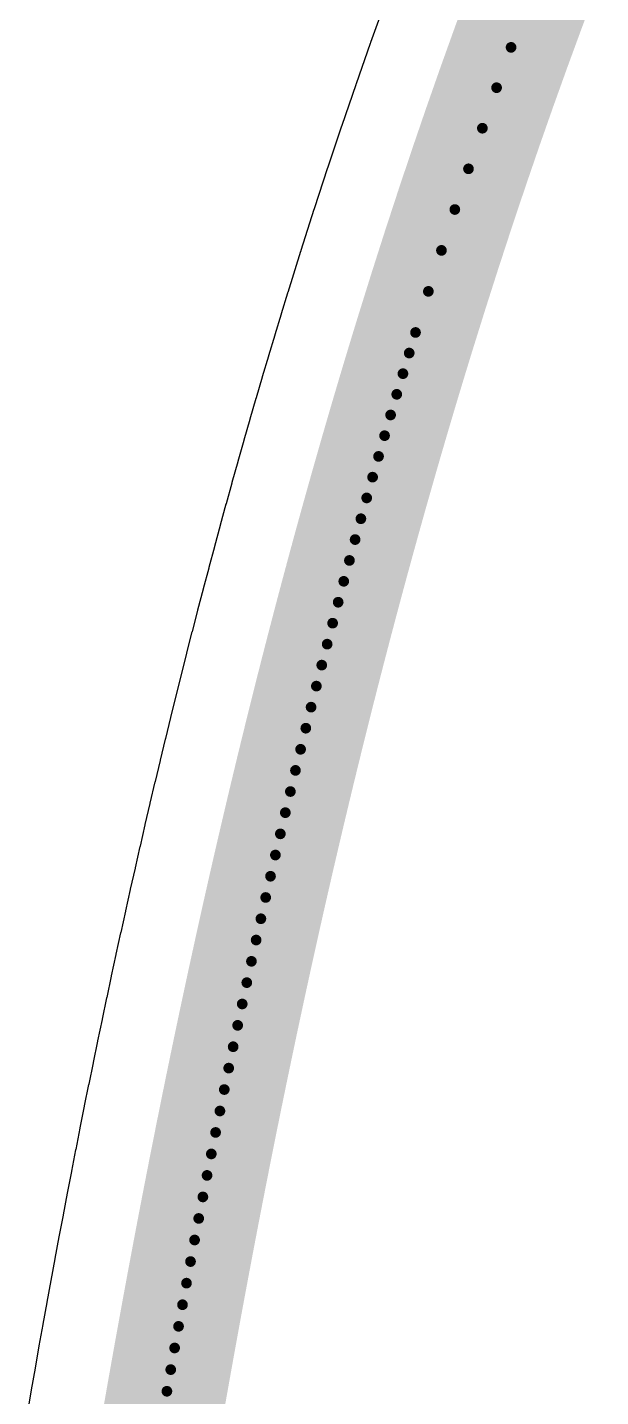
# Model space of a CAD drawing. Header units: millimetres. Extents: x -14 to 86, y -29 to 39.
# Drawn here: x 9.11 to 10.329, y -13.563 to -10.65 of the extents above; entities that cross this region are included whole.
import ezdxf

# ---------------------------------------------------------------- set-up
doc = ezdxf.new("R2010")
doc.units = ezdxf.units.MM
for name, color, linetype in [('BottomLayer', 5, 'Continuous'), ('KeepOutLayer', 6, 'Continuous'), ('Mechanical1', 6, 'Continuous'), ('TopLayer', 1, 'Continuous')]:
    doc.layers.add(name, color=color, linetype=linetype)

msp = doc.modelspace()

# ---------------------------------------------------------------- linework, layer by layer
at = {"layer": 'BottomLayer'}
for p, q in [((9.87070416, -10.59652948), (9.8398965, -10.6823764)), ((9.839203079999999, -10.68433474), (9.809005019999999, -10.7704509)), ((9.83973902, -10.68342542), (9.839203079999999, -10.68433474)), ((9.8398965, -10.6823764), (9.83973902, -10.68342542)), ((9.808337, -10.77237114), (9.77873584, -10.858754)), ((9.80886024, -10.77147198), (9.808337, -10.77237114)), ((9.809005019999999, -10.7704509), (9.80886024, -10.77147198)), ((9.7780983, -10.86064122), (9.74908134, -10.94728824)), ((9.77859868, -10.85976492), (9.7780983, -10.86064122)), ((9.77873584, -10.858754), (9.77859868, -10.85976492)), ((9.74846412, -10.94915768), (9.72002882, -11.03606378)), ((9.74895434, -10.94828646), (9.74846412, -10.94915768)), ((9.74908134, -10.94728824), (9.74895434, -10.94828646)), ((9.71943446, -11.03789766), (9.69156812, -11.12505522)), ((9.71991198, -11.0370366), (9.71943446, -11.03789766)), ((9.72002882, -11.03606378), (9.71991198, -11.0370366)), ((9.691458899999999, -11.12601026), (9.6910017, -11.126851)), ((9.69156812, -11.12505522), (9.691458899999999, -11.12601026)), ((9.6910017, -11.126851), (9.663691619999998, -11.21425748)), ((9.66327506, -11.21560114), (9.6498283, -11.25939582)), ((9.66361542, -11.21496868), (9.66327506, -11.21560114)), ((9.663691619999998, -11.21425748), (9.66361542, -11.21496868)), ((9.64955906, -11.26027974), (9.636249459999998, -11.30413538)), ((9.64978004, -11.25986572), (9.64955906, -11.26027974)), ((9.6498283, -11.25939582), (9.64978004, -11.25986572)), ((9.635990379999999, -11.30498882), (9.62281286, -11.34890288)), ((9.63620628, -11.30458496), (9.635990379999999, -11.30498882)), ((9.636249459999998, -11.30413538), (9.63620628, -11.30458496)), ((9.6225487, -11.34978934), (9.60950834, -11.39376436)), ((9.622767139999999, -11.34937278), (9.6225487, -11.34978934)), ((9.62281286, -11.34890288), (9.622767139999999, -11.34937278)), ((9.60926196, -11.39460256), (9.59635114, -11.438636)), ((9.6094677, -11.39420886), (9.60926196, -11.39460256)), ((9.60950834, -11.39376436), (9.6094677, -11.39420886)), ((9.596102219999999, -11.4394869), (9.58332348, -11.48357368)), ((9.5963105, -11.43908304), (9.596102219999999, -11.4394869)), ((9.59635114, -11.438636), (9.5963105, -11.43908304)), ((9.5830771, -11.4844322), (9.570430439999999, -11.52858248)), ((9.58328538, -11.48403088), (9.5830771, -11.4844322)), ((9.58332348, -11.48357368), (9.58328538, -11.48403088)), ((9.57019676, -11.52940036), (9.5576771, -11.57360906)), ((9.570394879999998, -11.52901174), (9.57019676, -11.52940036)), ((9.570430439999999, -11.52858248), (9.570394879999998, -11.52901174)), ((9.557443419999998, -11.57444218), (9.5450533, -11.61870422)), ((9.557641539999999, -11.57405102), (9.557443419999998, -11.57444218)), ((9.5576771, -11.57360906), (9.557641539999999, -11.57405102)), ((9.54482724, -11.6195094), (9.53256158, -11.66382732)), ((9.54502028, -11.61912332), (9.54482724, -11.6195094)), ((9.5450533, -11.61870422), (9.54502028, -11.61912332)), ((9.532338059999999, -11.66464266), (9.5201994, -11.70901392)), ((9.53252856, -11.66425912), (9.532338059999999, -11.66464266)), ((9.53256158, -11.66382732), (9.53252856, -11.66425912)), ((9.5201994, -11.70901392), (9.52016892, -11.70944064)), ((9.51997842, -11.70982418), (9.507964219999998, -11.75425386)), ((9.52016892, -11.70944064), (9.51997842, -11.70982418)), ((9.50775594, -11.75503618), (9.49586366, -11.79951666)), ((9.50793628, -11.75467042), (9.50775594, -11.75503618)), ((9.507964219999998, -11.75425386), (9.50793628, -11.75467042)), ((9.49564776, -11.8003193), (9.48387994, -11.8448582)), ((9.49583572, -11.79993322), (9.49564776, -11.8003193)), ((9.49586366, -11.79951666), (9.49583572, -11.79993322)), ((9.48367928, -11.84562528), (9.472030839999999, -11.89021244)), ((9.48385454, -11.8452646), (9.48367928, -11.84562528)), ((9.48387994, -11.8448582), (9.48385454, -11.8452646)), ((9.47183018, -11.89098206), (9.460301119999999, -11.9356251)), ((9.472007979999999, -11.8906163), (9.47183018, -11.89098206)), ((9.472030839999999, -11.89021244), (9.472007979999999, -11.8906163)), ((9.46010808, -11.93637694), (9.448695859999999, -11.98106824)), ((9.460278259999999, -11.93602134), (9.46010808, -11.93637694)), ((9.460301119999999, -11.9356251), (9.460278259999999, -11.93602134)), ((9.44850028, -11.98183532), (9.437207439999998, -12.02657742)), ((9.44867554, -11.98146956), (9.44850028, -11.98183532)), ((9.448695859999999, -11.98106824), (9.44867554, -11.98146956)), ((9.437022019999999, -12.0273191), (9.42584348, -12.07211454)), ((9.437187119999999, -12.02696858), (9.437022019999999, -12.0273191)), ((9.437207439999998, -12.02657742), (9.437187119999999, -12.02696858)), ((9.42565806, -12.07286384), (9.41459636, -12.11770754)), ((9.4258257, -12.07250824), (9.42565806, -12.07286384)), ((9.42584348, -12.07211454), (9.4258257, -12.07250824)), ((9.41441856, -12.11842636), (9.403471159999999, -12.16331832)), ((9.414578579999999, -12.11808092), (9.41441856, -12.11842636)), ((9.41459636, -12.11770754), (9.414578579999999, -12.11808092)), ((9.40329336, -12.16403968), (9.39245772, -12.20898244)), ((9.403455919999999, -12.16368916), (9.40329336, -12.16403968)), ((9.403471159999999, -12.16331832), (9.403455919999999, -12.16368916)), ((9.39228246, -12.20971396), (9.381558579999998, -12.2546999)), ((9.39244248, -12.20936598), (9.39228246, -12.20971396)), ((9.39245772, -12.20898244), (9.39244248, -12.20936598)), ((9.38139348, -12.25539332), (9.37077628, -12.3004326)), ((9.38154588, -12.25506058), (9.38139348, -12.25539332)), ((9.381558579999998, -12.2546999), (9.38154588, -12.25506058)), ((9.37061118, -12.30114126), (9.3601032, -12.34622626)), ((9.37076358, -12.30080598), (9.37061118, -12.30114126)), ((9.37077628, -12.3004326), (9.37076358, -12.30080598)), ((9.35994826, -12.34689936), (9.34954696, -12.39203008)), ((9.360090499999998, -12.34658186), (9.35994826, -12.34689936)), ((9.3601032, -12.34622626), (9.360090499999998, -12.34658186)), ((9.34938694, -12.39273112), (9.33909486, -12.43791264)), ((9.3495368, -12.39239838), (9.34938694, -12.39273112)), ((9.34954696, -12.39203008), (9.3495368, -12.39239838)), ((9.33894246, -12.43857812), (9.328754519999999, -12.48380028)), ((9.3390847, -12.43825554), (9.33894246, -12.43857812)), ((9.33909486, -12.43791264), (9.3390847, -12.43825554)), ((9.328607199999999, -12.48446576), (9.31852086, -12.5297311)), ((9.328746899999999, -12.4841508), (9.328607199999999, -12.48446576)), ((9.328754519999999, -12.48380028), (9.328746899999999, -12.4841508)), ((9.31837354, -12.53039912), (9.30839388, -12.57571018)), ((9.31851324, -12.53008162), (9.31837354, -12.53039912)), ((9.31852086, -12.5297311), (9.31851324, -12.53008162)), ((9.308254179999999, -12.57634518), (9.29837358, -12.62170196)), ((9.30838626, -12.57604038), (9.308254179999999, -12.57634518)), ((9.30839388, -12.57571018), (9.30838626, -12.57604038)), ((9.29823134, -12.6223649), (9.28845488, -12.66776232)), ((9.298368499999999, -12.62204994), (9.29823134, -12.6223649)), ((9.29837358, -12.62170196), (9.298368499999999, -12.62204994)), ((9.288320259999999, -12.66838462), (9.27864032, -12.71382522)), ((9.288449799999999, -12.66808236), (9.288320259999999, -12.66838462)), ((9.28845488, -12.66776232), (9.288449799999999, -12.66808236)), ((9.278508239999999, -12.71445514), (9.26892736, -12.75993638)), ((9.278635239999998, -12.71415542), (9.278508239999999, -12.71445514)), ((9.27864032, -12.71382522), (9.278635239999998, -12.71415542)), ((9.26879782, -12.76055614), (9.25931346, -12.80608056)), ((9.268924819999999, -12.76025896), (9.26879782, -12.76055614)), ((9.26892736, -12.75993638), (9.268924819999999, -12.76025896)), ((9.259189, -12.80668), (9.24979862, -12.85224252)), ((9.25931092, -12.80639298), (9.259189, -12.80668)), ((9.25931346, -12.80608056), (9.25931092, -12.80639298)), ((9.249671619999999, -12.8528572), (9.24037776, -12.89846036)), ((9.24979608, -12.85256002), (9.249671619999999, -12.8528572)), ((9.24979862, -12.85224252), (9.24979608, -12.85256002)), ((9.24025584, -12.89906234), (9.231055959999999, -12.94470614)), ((9.24037522, -12.89877278), (9.24025584, -12.89906234)), ((9.24037776, -12.89846036), (9.24037522, -12.89877278)), ((9.230939119999999, -12.9452878), (9.22183068, -12.9909697)), ((9.231055959999999, -12.9450084), (9.230939119999999, -12.9452878)), ((9.231055959999999, -12.94470614), (9.231055959999999, -12.9450084)), ((9.221716379999998, -12.99155136), (9.21269938, -13.0372739)), ((9.22183068, -12.9912745), (9.221716379999998, -12.99155136)), ((9.22183068, -12.9909697), (9.22183068, -12.9912745)), ((9.212587619999999, -13.03784032), (9.20365952, -13.08359842)), ((9.21269938, -13.037566), (9.212587619999999, -13.03784032)), ((9.21269938, -13.0372739), (9.21269938, -13.037566)), ((9.2035503, -13.0841623), (9.1947111, -13.12995596)), ((9.20365952, -13.08389052), (9.2035503, -13.0841623)), ((9.20365952, -13.08359842), (9.20365952, -13.08389052)), ((9.19460442, -13.13050714), (9.18585158, -13.1763389)), ((9.19471364, -13.13024044), (9.19460442, -13.13050714)), ((9.1947111, -13.12995596), (9.19471364, -13.13024044)), ((9.1857449, -13.17690278), (9.17708096, -13.2227701)), ((9.18585412, -13.17663354), (9.1857449, -13.17690278)), ((9.18585158, -13.1763389), (9.18585412, -13.17663354)), ((9.1769819, -13.22328826), (9.16839924, -13.26919114)), ((9.1770835, -13.22303426), (9.1769819, -13.22328826)), ((9.17708096, -13.2227701), (9.1770835, -13.22303426)), ((9.16829764, -13.26973978), (9.15980134, -13.31567822)), ((9.16840178, -13.26947562), (9.16829764, -13.26973978)), ((9.16839924, -13.26919114), (9.16840178, -13.26947562)), ((9.159707359999999, -13.3161913), (9.15129234, -13.3621653)), ((9.15980388, -13.31594492), (9.159707359999999, -13.3161913)), ((9.15980134, -13.31567822), (9.15980388, -13.31594492)), ((9.151195819999998, -13.36269362), (9.14286462, -13.4086981)), ((9.151297419999999, -13.36243708), (9.151195819999998, -13.36269362)), ((9.15129234, -13.3621653), (9.151297419999999, -13.36243708)), ((9.142773179999999, -13.40920102), (9.13452072, -13.45524106)), ((9.142869699999999, -13.40895718), (9.142773179999999, -13.40920102)), ((9.14286462, -13.4086981), (9.142869699999999, -13.40895718)), ((9.13443182, -13.4557389), (9.12626064, -13.50180942)), ((9.134525799999999, -13.4554976), (9.13443182, -13.4557389)), ((9.13452072, -13.45524106), (9.134525799999999, -13.4554976)), ((9.12617174, -13.50230726), (9.11807676, -13.5484108)), ((9.12626572, -13.50206342), (9.12617174, -13.50230726)), ((9.12626064, -13.50180942), (9.12626572, -13.50206342)), ((9.11799294, -13.5488934), (9.109974159999998, -13.59502742)), ((9.11808184, -13.54866226), (9.11799294, -13.5488934)), ((9.11807676, -13.5484108), (9.11808184, -13.54866226))]:
    msp.add_line(p, q, dxfattribs=at)
at = {"layer": 'KeepOutLayer', "const_width": 0.254}
for points in [[(10.17025398, -10.60718986), (10.2023037, -10.52190428)], [(10.13883418, -10.69275738), (10.17025398, -10.60718986)], [(10.10802652, -10.77860176), (10.13883418, -10.69275738)], [(10.07782846, -10.86471792), (10.10802652, -10.77860176)], [(10.0482273, -10.95110078), (10.07782846, -10.86471792)], [(10.01921288, -11.03774526), (10.0482273, -10.95110078)], [(9.99077758, -11.12465136), (10.01921288, -11.03774526)], [(9.962911239999999, -11.21180892), (9.99077758, -11.12465136)], [(9.93560116, -11.2992154), (9.962911239999999, -11.21180892)], [(9.922154399999998, -11.34301008), (9.93560116, -11.2992154)], [(9.9088448, -11.38686572), (9.922154399999998, -11.34301008)], [(9.89566728, -11.43077978), (9.9088448, -11.38686572)], [(9.882626919999998, -11.4747548), (9.89566728, -11.43077978)], [(9.8697161, -11.51878824), (9.882626919999998, -11.4747548)], [(9.856937359999998, -11.56287756), (9.8697161, -11.51878824)], [(9.844290699999998, -11.60702784), (9.856937359999998, -11.56287756)], [(9.83177104, -11.651234), (9.844290699999998, -11.60702784)], [(9.819380919999999, -11.69549604), (9.83177104, -11.651234)], [(9.807115259999998, -11.73981396), (9.819380919999999, -11.69549604)], [(9.7949766, -11.78418522), (9.807115259999998, -11.73981396)], [(9.782962399999999, -11.8286149), (9.7949766, -11.78418522)], [(9.77107012, -11.87309538), (9.782962399999999, -11.8286149)], [(9.7593023, -11.91763174), (9.77107012, -11.87309538)], [(9.74765386, -11.9622189), (9.7593023, -11.91763174)], [(9.736124799999999, -12.0068594), (9.74765386, -11.9622189)], [(9.72471258, -12.0515507), (9.736124799999999, -12.0068594)], [(9.713419739999999, -12.0962928), (9.72471258, -12.0515507)], [(9.7022412, -12.14108824), (9.713419739999999, -12.0962928)], [(9.6911795, -12.18593194), (9.7022412, -12.14108824)], [(9.680229559999999, -12.2308239), (9.6911795, -12.18593194)], [(9.669391379999999, -12.27576666), (9.680229559999999, -12.2308239)], [(9.6586675, -12.32075514), (9.669391379999999, -12.27576666)], [(9.6480503, -12.36579442), (9.6586675, -12.32075514)], [(9.63754486, -12.41087688), (9.6480503, -12.36579442)], [(9.62714356, -12.4560076), (9.63754486, -12.41087688)], [(9.61685148, -12.50118658), (9.62714356, -12.4560076)], [(9.60666354, -12.54640874), (9.61685148, -12.50118658)], [(9.59657974, -12.59167408), (9.60666354, -12.54640874)], [(9.58660008, -12.63698514), (9.59657974, -12.59167408)], [(9.57671948, -12.68233938), (9.58660008, -12.63698514)], [(9.56694302, -12.7277368), (9.57671948, -12.68233938)], [(9.55726308, -12.7731774), (9.56694302, -12.7277368)], [(9.547682199999999, -12.81865864), (9.55726308, -12.7731774)], [(9.53819784, -12.86418306), (9.547682199999999, -12.81865864)], [(9.52880746, -12.90974558), (9.53819784, -12.86418306)], [(9.5195136, -12.95534874), (9.52880746, -12.90974558)], [(9.510313720000001, -13.00099254), (9.5195136, -12.95534874)], [(9.501205279999999, -13.04667444), (9.510313720000001, -13.00099254)], [(9.492188279999999, -13.09239444), (9.501205279999999, -13.04667444)], [(9.483260179999998, -13.13815254), (9.492188279999999, -13.09239444)], [(9.47442098, -13.1839462), (9.483260179999998, -13.13815254)], [(9.46566814, -13.22977796), (9.47442098, -13.1839462)], [(9.4570042, -13.27564528), (9.46566814, -13.22977796)], [(9.44842154, -13.32154816), (9.4570042, -13.27564528)], [(9.439925239999999, -13.3674866), (9.44842154, -13.32154816)], [(9.43151022, -13.41345806), (9.439925239999999, -13.3674866)], [(9.423179020000001, -13.45946254), (9.43151022, -13.41345806)], [(9.41492656, -13.50550258), (9.423179020000001, -13.45946254)], [(9.40675284, -13.5515731), (9.41492656, -13.50550258)], [(9.39865786, -13.59767664), (9.40675284, -13.5515731)], [(9.39063908, -13.64381066), (9.39865786, -13.59767664)], [(9.38269396, -13.68997516), (9.39063908, -13.64381066)]]:
    msp.add_lwpolyline(points, dxfattribs=at)
at = {"layer": 'KeepOutLayer', "const_width": 0.127}
for points in [[(10.10675398, -10.60718986, 1), (10.23375398, -10.60718986, 1)], [(10.10675398, -10.60718986, 1), (10.23375398, -10.60718986, 1)], [(10.07533418, -10.69275738, 1), (10.20233418, -10.69275738, 1)], [(10.07533418, -10.69275738, 1), (10.20233418, -10.69275738, 1)], [(10.04452652, -10.77860176, 1), (10.17152652, -10.77860176, 1)], [(10.04452652, -10.77860176, 1), (10.17152652, -10.77860176, 1)], [(10.01432846, -10.86471792, 1), (10.14132846, -10.86471792, 1)], [(10.01432846, -10.86471792, 1), (10.14132846, -10.86471792, 1)], [(9.9847273, -10.95110078, 1), (10.1117273, -10.95110078, 1)], [(9.9847273, -10.95110078, 1), (10.1117273, -10.95110078, 1)], [(9.95571288, -11.03774526, 1), (10.08271288, -11.03774526, 1)], [(9.95571288, -11.03774526, 1), (10.08271288, -11.03774526, 1)], [(9.92727758, -11.12465136, 1), (10.05427758, -11.12465136, 1)], [(9.92727758, -11.12465136, 1), (10.05427758, -11.12465136, 1)], [(9.89941124, -11.21180892, 1), (10.02641124, -11.21180892, 1)], [(9.89941124, -11.21180892, 1), (10.02641124, -11.21180892, 1)], [(9.87210116, -11.2992154, 1), (9.999101159999999, -11.2992154, 1)], [(9.87210116, -11.2992154, 1), (9.999101159999999, -11.2992154, 1)], [(9.858654399999999, -11.34301008, 1), (9.9856544, -11.34301008, 1)], [(9.858654399999999, -11.34301008, 1), (9.9856544, -11.34301008, 1)], [(9.8453448, -11.38686572, 1), (9.9723448, -11.38686572, 1)], [(9.8453448, -11.38686572, 1), (9.9723448, -11.38686572, 1)], [(9.83216728, -11.43077978, 1), (9.959167279999999, -11.43077978, 1)], [(9.83216728, -11.43077978, 1), (9.959167279999999, -11.43077978, 1)], [(9.819126919999999, -11.4747548, 1), (9.94612692, -11.4747548, 1)], [(9.819126919999999, -11.4747548, 1), (9.94612692, -11.4747548, 1)], [(9.8062161, -11.51878824, 1), (9.9332161, -11.51878824, 1)], [(9.8062161, -11.51878824, 1), (9.9332161, -11.51878824, 1)], [(9.793437359999999, -11.56287756, 1), (9.92043736, -11.56287756, 1)], [(9.793437359999999, -11.56287756, 1), (9.92043736, -11.56287756, 1)], [(9.780790699999999, -11.60702784, 1), (9.9077907, -11.60702784, 1)], [(9.780790699999999, -11.60702784, 1), (9.9077907, -11.60702784, 1)], [(9.76827104, -11.651234, 1), (9.89527104, -11.651234, 1)], [(9.76827104, -11.651234, 1), (9.89527104, -11.651234, 1)], [(9.75588092, -11.69549604, 1), (9.88288092, -11.69549604, 1)], [(9.75588092, -11.69549604, 1), (9.88288092, -11.69549604, 1)], [(9.743615259999999, -11.73981396, 1), (9.87061526, -11.73981396, 1)], [(9.743615259999999, -11.73981396, 1), (9.87061526, -11.73981396, 1)], [(9.731476599999999, -11.78418522, 1), (9.8584766, -11.78418522, 1)], [(9.731476599999999, -11.78418522, 1), (9.8584766, -11.78418522, 1)], [(9.7194624, -11.8286149, 1), (9.8464624, -11.8286149, 1)], [(9.7194624, -11.8286149, 1), (9.8464624, -11.8286149, 1)], [(9.70757012, -11.87309538, 1), (9.83457012, -11.87309538, 1)], [(9.70757012, -11.87309538, 1), (9.83457012, -11.87309538, 1)], [(9.6958023, -11.91763174, 1), (9.8228023, -11.91763174, 1)], [(9.6958023, -11.91763174, 1), (9.8228023, -11.91763174, 1)], [(9.684153859999999, -11.9622189, 1), (9.81115386, -11.9622189, 1)], [(9.684153859999999, -11.9622189, 1), (9.81115386, -11.9622189, 1)], [(9.6726248, -12.0068594, 1), (9.799624799999998, -12.0068594, 1)], [(9.6726248, -12.0068594, 1), (9.799624799999998, -12.0068594, 1)], [(9.661212579999999, -12.0515507, 1), (9.78821258, -12.0515507, 1)], [(9.661212579999999, -12.0515507, 1), (9.78821258, -12.0515507, 1)], [(9.64991974, -12.0962928, 1), (9.776919739999999, -12.0962928, 1)], [(9.64991974, -12.0962928, 1), (9.776919739999999, -12.0962928, 1)], [(9.638741199999998, -12.14108824, 1), (9.765741199999999, -12.14108824, 1)], [(9.638741199999998, -12.14108824, 1), (9.765741199999999, -12.14108824, 1)], [(9.6276795, -12.18593194, 1), (9.7546795, -12.18593194, 1)], [(9.6276795, -12.18593194, 1), (9.7546795, -12.18593194, 1)], [(9.61672956, -12.2308239, 1), (9.743729559999998, -12.2308239, 1)], [(9.61672956, -12.2308239, 1), (9.743729559999998, -12.2308239, 1)], [(9.60589138, -12.27576666, 1), (9.73289138, -12.27576666, 1)], [(9.60589138, -12.27576666, 1), (9.73289138, -12.27576666, 1)], [(9.595167499999999, -12.32075514, 1), (9.7221675, -12.32075514, 1)], [(9.595167499999999, -12.32075514, 1), (9.7221675, -12.32075514, 1)], [(9.5845503, -12.36579442, 1), (9.711550299999999, -12.36579442, 1)], [(9.5845503, -12.36579442, 1), (9.711550299999999, -12.36579442, 1)], [(9.574044859999999, -12.41087688, 1), (9.70104486, -12.41087688, 1)], [(9.574044859999999, -12.41087688, 1), (9.70104486, -12.41087688, 1)], [(9.56364356, -12.4560076, 1), (9.69064356, -12.4560076, 1)], [(9.56364356, -12.4560076, 1), (9.69064356, -12.4560076, 1)], [(9.55335148, -12.50118658, 1), (9.68035148, -12.50118658, 1)], [(9.55335148, -12.50118658, 1), (9.68035148, -12.50118658, 1)], [(9.54316354, -12.54640874, 1), (9.670163539999999, -12.54640874, 1)], [(9.54316354, -12.54640874, 1), (9.670163539999999, -12.54640874, 1)], [(9.53307974, -12.59167408, 1), (9.660079739999999, -12.59167408, 1)], [(9.53307974, -12.59167408, 1), (9.660079739999999, -12.59167408, 1)], [(9.523100079999999, -12.63698514, 1), (9.65010008, -12.63698514, 1)], [(9.523100079999999, -12.63698514, 1), (9.65010008, -12.63698514, 1)], [(9.513219479999998, -12.68233938, 1), (9.640219479999999, -12.68233938, 1)], [(9.513219479999998, -12.68233938, 1), (9.640219479999999, -12.68233938, 1)], [(9.50344302, -12.7277368, 1), (9.63044302, -12.7277368, 1)], [(9.50344302, -12.7277368, 1), (9.63044302, -12.7277368, 1)], [(9.493763079999999, -12.7731774, 1), (9.62076308, -12.7731774, 1)], [(9.493763079999999, -12.7731774, 1), (9.62076308, -12.7731774, 1)], [(9.4841822, -12.81865864, 1), (9.611182199999998, -12.81865864, 1)], [(9.4841822, -12.81865864, 1), (9.611182199999998, -12.81865864, 1)], [(9.47469784, -12.86418306, 1), (9.60169784, -12.86418306, 1)], [(9.47469784, -12.86418306, 1), (9.60169784, -12.86418306, 1)], [(9.465307459999998, -12.90974558, 1), (9.592307459999999, -12.90974558, 1)], [(9.465307459999998, -12.90974558, 1), (9.592307459999999, -12.90974558, 1)], [(9.4560136, -12.95534874, 1), (9.5830136, -12.95534874, 1)], [(9.4560136, -12.95534874, 1), (9.5830136, -12.95534874, 1)], [(9.44681372, -13.00099254, 1), (9.573813719999999, -13.00099254, 1)], [(9.44681372, -13.00099254, 1), (9.573813719999999, -13.00099254, 1)], [(9.43770528, -13.04667444, 1), (9.564705279999998, -13.04667444, 1)], [(9.43770528, -13.04667444, 1), (9.564705279999998, -13.04667444, 1)], [(9.42868828, -13.09239444, 1), (9.55568828, -13.09239444, 1)], [(9.42868828, -13.09239444, 1), (9.55568828, -13.09239444, 1)], [(9.419760179999999, -13.13815254, 1), (9.54676018, -13.13815254, 1)], [(9.419760179999999, -13.13815254, 1), (9.54676018, -13.13815254, 1)], [(9.41092098, -13.1839462, 1), (9.537920979999999, -13.1839462, 1)], [(9.41092098, -13.1839462, 1), (9.537920979999999, -13.1839462, 1)], [(9.402168139999999, -13.22977796, 1), (9.52916814, -13.22977796, 1)], [(9.402168139999999, -13.22977796, 1), (9.52916814, -13.22977796, 1)], [(9.3935042, -13.27564528, 1), (9.5205042, -13.27564528, 1)], [(9.3935042, -13.27564528, 1), (9.5205042, -13.27564528, 1)], [(9.38492154, -13.32154816, 1), (9.51192154, -13.32154816, 1)], [(9.38492154, -13.32154816, 1), (9.51192154, -13.32154816, 1)], [(9.37642524, -13.3674866, 1), (9.50342524, -13.3674866, 1)], [(9.37642524, -13.3674866, 1), (9.50342524, -13.3674866, 1)], [(9.36801022, -13.41345806, 1), (9.49501022, -13.41345806, 1)], [(9.36801022, -13.41345806, 1), (9.49501022, -13.41345806, 1)], [(9.35967902, -13.45946254, 1), (9.48667902, -13.45946254, 1)], [(9.35967902, -13.45946254, 1), (9.48667902, -13.45946254, 1)], [(9.35142656, -13.50550258, 1), (9.478426559999999, -13.50550258, 1)], [(9.35142656, -13.50550258, 1), (9.478426559999999, -13.50550258, 1)], [(9.34325284, -13.5515731, 1), (9.47025284, -13.5515731, 1)], [(9.34325284, -13.5515731, 1), (9.47025284, -13.5515731, 1)], [(9.33515786, -13.59767664, 1), (9.46215786, -13.59767664, 1)], [(9.33515786, -13.59767664, 1), (9.46215786, -13.59767664, 1)], [(9.327139079999998, -13.64381066, 1), (9.45413908, -13.64381066, 1)], [(9.327139079999998, -13.64381066, 1), (9.45413908, -13.64381066, 1)]]:
    msp.add_lwpolyline(points, format="xyb", close=True, dxfattribs=at)
at = {"layer": 'Mechanical1', "const_width": 0.02269998}
for points in [[(10.13883418, -10.69275738), (10.17025398, -10.60718986)], [(10.10802652, -10.77860176), (10.13883418, -10.69275738)], [(10.07782846, -10.86471792), (10.10802652, -10.77860176)], [(10.0482273, -10.95110078), (10.07782846, -10.86471792)], [(10.01921288, -11.03774526), (10.0482273, -10.95110078)], [(9.99077758, -11.12465136), (10.01921288, -11.03774526)], [(9.962911239999999, -11.21180892), (9.99077758, -11.12465136)], [(9.93560116, -11.2992154), (9.962911239999999, -11.21180892)], [(9.922154399999998, -11.34301008), (9.93560116, -11.2992154)], [(9.9088448, -11.38686572), (9.922154399999998, -11.34301008)], [(9.89566728, -11.43077978), (9.9088448, -11.38686572)], [(9.882626919999998, -11.4747548), (9.89566728, -11.43077978)], [(9.8697161, -11.51878824), (9.882626919999998, -11.4747548)], [(9.856937359999998, -11.56287756), (9.8697161, -11.51878824)], [(9.844290699999998, -11.60702784), (9.856937359999998, -11.56287756)], [(9.83177104, -11.651234), (9.844290699999998, -11.60702784)], [(9.819380919999999, -11.69549604), (9.83177104, -11.651234)], [(9.807115259999998, -11.73981396), (9.819380919999999, -11.69549604)], [(9.7949766, -11.78418522), (9.807115259999998, -11.73981396)], [(9.782962399999999, -11.8286149), (9.7949766, -11.78418522)], [(9.77107012, -11.87309538), (9.782962399999999, -11.8286149)], [(9.7593023, -11.91763174), (9.77107012, -11.87309538)], [(9.74765386, -11.9622189), (9.7593023, -11.91763174)], [(9.736124799999999, -12.0068594), (9.74765386, -11.9622189)], [(9.72471258, -12.0515507), (9.736124799999999, -12.0068594)], [(9.713419739999999, -12.0962928), (9.72471258, -12.0515507)], [(9.7022412, -12.14108824), (9.713419739999999, -12.0962928)], [(9.6911795, -12.18593194), (9.7022412, -12.14108824)], [(9.680229559999999, -12.2308239), (9.6911795, -12.18593194)], [(9.669391379999999, -12.27576666), (9.680229559999999, -12.2308239)], [(9.6586675, -12.32075514), (9.669391379999999, -12.27576666)], [(9.6480503, -12.36579442), (9.6586675, -12.32075514)], [(9.63754486, -12.41087688), (9.6480503, -12.36579442)], [(9.62714356, -12.4560076), (9.63754486, -12.41087688)], [(9.61685148, -12.50118658), (9.62714356, -12.4560076)], [(9.60666354, -12.54640874), (9.61685148, -12.50118658)], [(9.59657974, -12.59167408), (9.60666354, -12.54640874)], [(9.58660008, -12.63698514), (9.59657974, -12.59167408)], [(9.57671948, -12.68233938), (9.58660008, -12.63698514)], [(9.56694302, -12.7277368), (9.57671948, -12.68233938)], [(9.55726308, -12.7731774), (9.56694302, -12.7277368)], [(9.547682199999999, -12.81865864), (9.55726308, -12.7731774)], [(9.53819784, -12.86418306), (9.547682199999999, -12.81865864)], [(9.52880746, -12.90974558), (9.53819784, -12.86418306)], [(9.5195136, -12.95534874), (9.52880746, -12.90974558)], [(9.510313720000001, -13.00099254), (9.5195136, -12.95534874)], [(9.501205279999999, -13.04667444), (9.510313720000001, -13.00099254)], [(9.492188279999999, -13.09239444), (9.501205279999999, -13.04667444)], [(9.483260179999998, -13.13815254), (9.492188279999999, -13.09239444)], [(9.47442098, -13.1839462), (9.483260179999998, -13.13815254)], [(9.46566814, -13.22977796), (9.47442098, -13.1839462)], [(9.4570042, -13.27564528), (9.46566814, -13.22977796)], [(9.44842154, -13.32154816), (9.4570042, -13.27564528)], [(9.439925239999999, -13.3674866), (9.44842154, -13.32154816)], [(9.43151022, -13.41345806), (9.439925239999999, -13.3674866)], [(9.423179020000001, -13.45946254), (9.43151022, -13.41345806)], [(9.41492656, -13.50550258), (9.423179020000001, -13.45946254)], [(9.40675284, -13.5515731), (9.41492656, -13.50550258)], [(9.39865786, -13.59767664), (9.40675284, -13.5515731)]]:
    msp.add_lwpolyline(points, dxfattribs=at)
at = {"layer": 'Mechanical1', "const_width": 0.01134872}
for points in [[(10.13315982, -10.69275738, 1), (10.14450854, -10.69275738, 1)], [(10.13315982, -10.69275738, 1), (10.14450854, -10.69275738, 1)], [(10.10235216, -10.77860176, 1), (10.11370088, -10.77860176, 1)], [(10.10235216, -10.77860176, 1), (10.11370088, -10.77860176, 1)], [(10.0721541, -10.86471792, 1), (10.08350282, -10.86471792, 1)], [(10.0721541, -10.86471792, 1), (10.08350282, -10.86471792, 1)], [(10.04255294, -10.95110078, 1), (10.05390166, -10.95110078, 1)], [(10.04255294, -10.95110078, 1), (10.05390166, -10.95110078, 1)], [(10.01353852, -11.03774526, 1), (10.02488724, -11.03774526, 1)], [(10.01353852, -11.03774526, 1), (10.02488724, -11.03774526, 1)], [(9.985103220000001, -11.12465136, 1), (9.99645194, -11.12465136, 1)], [(9.985103220000001, -11.12465136, 1), (9.99645194, -11.12465136, 1)], [(9.95723688, -11.21180892, 1), (9.968585599999999, -11.21180892, 1)], [(9.95723688, -11.21180892, 1), (9.968585599999999, -11.21180892, 1)], [(9.9299268, -11.2992154, 1), (9.94127552, -11.2992154, 1)], [(9.9299268, -11.2992154, 1), (9.94127552, -11.2992154, 1)], [(9.91648004, -11.34301008, 1), (9.92782876, -11.34301008, 1)], [(9.91648004, -11.34301008, 1), (9.92782876, -11.34301008, 1)], [(9.903170439999998, -11.38686572, 1), (9.91451916, -11.38686572, 1)], [(9.903170439999998, -11.38686572, 1), (9.91451916, -11.38686572, 1)], [(9.88999292, -11.43077978, 1), (9.90134164, -11.43077978, 1)], [(9.88999292, -11.43077978, 1), (9.90134164, -11.43077978, 1)], [(9.87695256, -11.4747548, 1), (9.88830128, -11.4747548, 1)], [(9.87695256, -11.4747548, 1), (9.88830128, -11.4747548, 1)], [(9.86404174, -11.51878824, 1), (9.87539046, -11.51878824, 1)], [(9.86404174, -11.51878824, 1), (9.87539046, -11.51878824, 1)], [(9.851263, -11.56287756, 1), (9.86261172, -11.56287756, 1)], [(9.851263, -11.56287756, 1), (9.86261172, -11.56287756, 1)], [(9.83861634, -11.60702784, 1), (9.84996506, -11.60702784, 1)], [(9.83861634, -11.60702784, 1), (9.84996506, -11.60702784, 1)], [(9.82609668, -11.651234, 1), (9.8374454, -11.651234, 1)], [(9.82609668, -11.651234, 1), (9.8374454, -11.651234, 1)], [(9.81370656, -11.69549604, 1), (9.82505528, -11.69549604, 1)], [(9.81370656, -11.69549604, 1), (9.82505528, -11.69549604, 1)], [(9.8014409, -11.73981396, 1), (9.81278962, -11.73981396, 1)], [(9.8014409, -11.73981396, 1), (9.81278962, -11.73981396, 1)], [(9.78930224, -11.78418522, 1), (9.800650959999999, -11.78418522, 1)], [(9.78930224, -11.78418522, 1), (9.800650959999999, -11.78418522, 1)], [(9.77728804, -11.8286149, 1), (9.78863676, -11.8286149, 1)], [(9.77728804, -11.8286149, 1), (9.78863676, -11.8286149, 1)], [(9.765395759999999, -11.87309538, 1), (9.77674448, -11.87309538, 1)], [(9.765395759999999, -11.87309538, 1), (9.77674448, -11.87309538, 1)], [(9.75362794, -11.91763174, 1), (9.76497666, -11.91763174, 1)], [(9.75362794, -11.91763174, 1), (9.76497666, -11.91763174, 1)], [(9.7419795, -11.9622189, 1), (9.753328219999998, -11.9622189, 1)], [(9.7419795, -11.9622189, 1), (9.753328219999998, -11.9622189, 1)], [(9.73045044, -12.0068594, 1), (9.74179916, -12.0068594, 1)], [(9.73045044, -12.0068594, 1), (9.74179916, -12.0068594, 1)], [(9.71903822, -12.0515507, 1), (9.730386939999999, -12.0515507, 1)], [(9.71903822, -12.0515507, 1), (9.730386939999999, -12.0515507, 1)], [(9.707745379999999, -12.0962928, 1), (9.7190941, -12.0962928, 1)], [(9.707745379999999, -12.0962928, 1), (9.7190941, -12.0962928, 1)], [(9.69656684, -12.14108824, 1), (9.70791556, -12.14108824, 1)], [(9.69656684, -12.14108824, 1), (9.70791556, -12.14108824, 1)], [(9.68550514, -12.18593194, 1), (9.69685386, -12.18593194, 1)], [(9.68550514, -12.18593194, 1), (9.69685386, -12.18593194, 1)], [(9.6745552, -12.2308239, 1), (9.68590392, -12.2308239, 1)], [(9.6745552, -12.2308239, 1), (9.68590392, -12.2308239, 1)], [(9.66371702, -12.27576666, 1), (9.67506574, -12.27576666, 1)], [(9.66371702, -12.27576666, 1), (9.67506574, -12.27576666, 1)], [(9.65299314, -12.32075514, 1), (9.664341859999999, -12.32075514, 1)], [(9.65299314, -12.32075514, 1), (9.664341859999999, -12.32075514, 1)], [(9.642375939999999, -12.36579442, 1), (9.65372466, -12.36579442, 1)], [(9.642375939999999, -12.36579442, 1), (9.65372466, -12.36579442, 1)], [(9.631870499999998, -12.41087688, 1), (9.643219219999999, -12.41087688, 1)], [(9.631870499999998, -12.41087688, 1), (9.643219219999999, -12.41087688, 1)], [(9.6214692, -12.4560076, 1), (9.632817919999999, -12.4560076, 1)], [(9.6214692, -12.4560076, 1), (9.632817919999999, -12.4560076, 1)], [(9.611177119999999, -12.50118658, 1), (9.62252584, -12.50118658, 1)], [(9.611177119999999, -12.50118658, 1), (9.62252584, -12.50118658, 1)], [(9.60098918, -12.54640874, 1), (9.6123379, -12.54640874, 1)], [(9.60098918, -12.54640874, 1), (9.6123379, -12.54640874, 1)], [(9.590905379999999, -12.59167408, 1), (9.6022541, -12.59167408, 1)], [(9.590905379999999, -12.59167408, 1), (9.6022541, -12.59167408, 1)], [(9.580925719999998, -12.63698514, 1), (9.592274439999999, -12.63698514, 1)], [(9.580925719999998, -12.63698514, 1), (9.592274439999999, -12.63698514, 1)], [(9.571045119999999, -12.68233938, 1), (9.582393839999998, -12.68233938, 1)], [(9.571045119999999, -12.68233938, 1), (9.582393839999998, -12.68233938, 1)], [(9.56126866, -12.7277368, 1), (9.57261738, -12.7277368, 1)], [(9.56126866, -12.7277368, 1), (9.57261738, -12.7277368, 1)], [(9.55158872, -12.7731774, 1), (9.562937439999999, -12.7731774, 1)], [(9.55158872, -12.7731774, 1), (9.562937439999999, -12.7731774, 1)], [(9.54200784, -12.81865864, 1), (9.55335656, -12.81865864, 1)], [(9.54200784, -12.81865864, 1), (9.55335656, -12.81865864, 1)], [(9.53252348, -12.86418306, 1), (9.5438722, -12.86418306, 1)], [(9.53252348, -12.86418306, 1), (9.5438722, -12.86418306, 1)], [(9.523133099999999, -12.90974558, 1), (9.53448182, -12.90974558, 1)], [(9.523133099999999, -12.90974558, 1), (9.53448182, -12.90974558, 1)], [(9.51383924, -12.95534874, 1), (9.525187959999998, -12.95534874, 1)], [(9.51383924, -12.95534874, 1), (9.525187959999998, -12.95534874, 1)], [(9.504639359999999, -13.00099254, 1), (9.51598808, -13.00099254, 1)], [(9.504639359999999, -13.00099254, 1), (9.51598808, -13.00099254, 1)], [(9.49553092, -13.04667444, 1), (9.50687964, -13.04667444, 1)], [(9.49553092, -13.04667444, 1), (9.50687964, -13.04667444, 1)], [(9.48651392, -13.09239444, 1), (9.49786264, -13.09239444, 1)], [(9.48651392, -13.09239444, 1), (9.49786264, -13.09239444, 1)], [(9.47758582, -13.13815254, 1), (9.48893454, -13.13815254, 1)], [(9.47758582, -13.13815254, 1), (9.48893454, -13.13815254, 1)], [(9.46874662, -13.1839462, 1), (9.48009534, -13.1839462, 1)], [(9.46874662, -13.1839462, 1), (9.48009534, -13.1839462, 1)], [(9.45999378, -13.22977796, 1), (9.471342499999999, -13.22977796, 1)], [(9.45999378, -13.22977796, 1), (9.471342499999999, -13.22977796, 1)], [(9.45132984, -13.27564528, 1), (9.462678559999999, -13.27564528, 1)], [(9.45132984, -13.27564528, 1), (9.462678559999999, -13.27564528, 1)], [(9.44274718, -13.32154816, 1), (9.454095899999999, -13.32154816, 1)], [(9.44274718, -13.32154816, 1), (9.454095899999999, -13.32154816, 1)], [(9.43425088, -13.3674866, 1), (9.4455996, -13.3674866, 1)], [(9.43425088, -13.3674866, 1), (9.4455996, -13.3674866, 1)], [(9.42583586, -13.41345806, 1), (9.43718458, -13.41345806, 1)], [(9.42583586, -13.41345806, 1), (9.43718458, -13.41345806, 1)], [(9.417504659999999, -13.45946254, 1), (9.42885338, -13.45946254, 1)], [(9.417504659999999, -13.45946254, 1), (9.42885338, -13.45946254, 1)], [(9.4092522, -13.50550258, 1), (9.42060092, -13.50550258, 1)], [(9.4092522, -13.50550258, 1), (9.42060092, -13.50550258, 1)], [(9.401078479999999, -13.5515731, 1), (9.4124272, -13.5515731, 1)], [(9.401078479999999, -13.5515731, 1), (9.4124272, -13.5515731, 1)]]:
    msp.add_lwpolyline(points, format="xyb", close=True, dxfattribs=at)
at = {"layer": 'TopLayer'}
for p, q in [((9.87070416, -10.59652948), (9.8398965, -10.6823764)), ((9.839203079999999, -10.68433474), (9.809005019999999, -10.7704509)), ((9.83973902, -10.68342542), (9.839203079999999, -10.68433474)), ((9.8398965, -10.6823764), (9.83973902, -10.68342542)), ((9.808337, -10.77237114), (9.77873584, -10.858754)), ((9.80886024, -10.77147198), (9.808337, -10.77237114)), ((9.809005019999999, -10.7704509), (9.80886024, -10.77147198)), ((9.7780983, -10.86064122), (9.74908134, -10.94728824)), ((9.77859868, -10.85976492), (9.7780983, -10.86064122)), ((9.77873584, -10.858754), (9.77859868, -10.85976492)), ((9.74846412, -10.94915768), (9.72002882, -11.03606378)), ((9.74895434, -10.94828646), (9.74846412, -10.94915768)), ((9.74908134, -10.94728824), (9.74895434, -10.94828646)), ((9.71943446, -11.03789766), (9.69156812, -11.12505522)), ((9.71991198, -11.0370366), (9.71943446, -11.03789766)), ((9.72002882, -11.03606378), (9.71991198, -11.0370366)), ((9.691458899999999, -11.12601026), (9.6910017, -11.126851)), ((9.69156812, -11.12505522), (9.691458899999999, -11.12601026)), ((9.6910017, -11.126851), (9.663691619999998, -11.21425748)), ((9.66327506, -11.21560114), (9.6498283, -11.25939582)), ((9.66361542, -11.21496868), (9.66327506, -11.21560114)), ((9.663691619999998, -11.21425748), (9.66361542, -11.21496868)), ((9.64955906, -11.26027974), (9.636249459999998, -11.30413538)), ((9.64978004, -11.25986572), (9.64955906, -11.26027974)), ((9.6498283, -11.25939582), (9.64978004, -11.25986572)), ((9.635990379999999, -11.30498882), (9.62281286, -11.34890288)), ((9.63620628, -11.30458496), (9.635990379999999, -11.30498882)), ((9.636249459999998, -11.30413538), (9.63620628, -11.30458496)), ((9.6225487, -11.34978934), (9.60950834, -11.39376436)), ((9.622767139999999, -11.34937278), (9.6225487, -11.34978934)), ((9.62281286, -11.34890288), (9.622767139999999, -11.34937278)), ((9.60926196, -11.39460256), (9.59635114, -11.438636)), ((9.6094677, -11.39420886), (9.60926196, -11.39460256)), ((9.60950834, -11.39376436), (9.6094677, -11.39420886)), ((9.596102219999999, -11.4394869), (9.58332348, -11.48357368)), ((9.5963105, -11.43908304), (9.596102219999999, -11.4394869)), ((9.59635114, -11.438636), (9.5963105, -11.43908304)), ((9.5830771, -11.4844322), (9.570430439999999, -11.52858248)), ((9.58328538, -11.48403088), (9.5830771, -11.4844322)), ((9.58332348, -11.48357368), (9.58328538, -11.48403088)), ((9.57019676, -11.52940036), (9.5576771, -11.57360906)), ((9.570394879999998, -11.52901174), (9.57019676, -11.52940036)), ((9.570430439999999, -11.52858248), (9.570394879999998, -11.52901174)), ((9.557443419999998, -11.57444218), (9.5450533, -11.61870422)), ((9.557641539999999, -11.57405102), (9.557443419999998, -11.57444218)), ((9.5576771, -11.57360906), (9.557641539999999, -11.57405102)), ((9.54482724, -11.6195094), (9.53256158, -11.66382732)), ((9.54502028, -11.61912332), (9.54482724, -11.6195094)), ((9.5450533, -11.61870422), (9.54502028, -11.61912332)), ((9.532338059999999, -11.66464266), (9.5201994, -11.70901392)), ((9.53252856, -11.66425912), (9.532338059999999, -11.66464266)), ((9.53256158, -11.66382732), (9.53252856, -11.66425912)), ((9.5201994, -11.70901392), (9.52016892, -11.70944064)), ((9.51997842, -11.70982418), (9.507964219999998, -11.75425386)), ((9.52016892, -11.70944064), (9.51997842, -11.70982418)), ((9.50775594, -11.75503618), (9.49586366, -11.79951666)), ((9.50793628, -11.75467042), (9.50775594, -11.75503618)), ((9.507964219999998, -11.75425386), (9.50793628, -11.75467042)), ((9.49564776, -11.8003193), (9.48387994, -11.8448582)), ((9.49583572, -11.79993322), (9.49564776, -11.8003193)), ((9.49586366, -11.79951666), (9.49583572, -11.79993322)), ((9.48367928, -11.84562528), (9.472030839999999, -11.89021244)), ((9.48385454, -11.8452646), (9.48367928, -11.84562528)), ((9.48387994, -11.8448582), (9.48385454, -11.8452646)), ((9.47183018, -11.89098206), (9.460301119999999, -11.9356251)), ((9.472007979999999, -11.8906163), (9.47183018, -11.89098206)), ((9.472030839999999, -11.89021244), (9.472007979999999, -11.8906163)), ((9.46010808, -11.93637694), (9.448695859999999, -11.98106824)), ((9.460278259999999, -11.93602134), (9.46010808, -11.93637694)), ((9.460301119999999, -11.9356251), (9.460278259999999, -11.93602134)), ((9.44850028, -11.98183532), (9.437207439999998, -12.02657742)), ((9.44867554, -11.98146956), (9.44850028, -11.98183532)), ((9.448695859999999, -11.98106824), (9.44867554, -11.98146956)), ((9.437022019999999, -12.0273191), (9.42584348, -12.07211454)), ((9.437187119999999, -12.02696858), (9.437022019999999, -12.0273191)), ((9.437207439999998, -12.02657742), (9.437187119999999, -12.02696858)), ((9.42565806, -12.07286384), (9.41459636, -12.11770754)), ((9.4258257, -12.07250824), (9.42565806, -12.07286384)), ((9.42584348, -12.07211454), (9.4258257, -12.07250824)), ((9.41441856, -12.11842636), (9.403471159999999, -12.16331832)), ((9.414578579999999, -12.11808092), (9.41441856, -12.11842636)), ((9.41459636, -12.11770754), (9.414578579999999, -12.11808092)), ((9.40329336, -12.16403968), (9.39245772, -12.20898244)), ((9.403455919999999, -12.16368916), (9.40329336, -12.16403968)), ((9.403471159999999, -12.16331832), (9.403455919999999, -12.16368916)), ((9.39228246, -12.20971396), (9.381558579999998, -12.2546999)), ((9.39244248, -12.20936598), (9.39228246, -12.20971396)), ((9.39245772, -12.20898244), (9.39244248, -12.20936598)), ((9.38139348, -12.25539332), (9.37077628, -12.3004326)), ((9.38154588, -12.25506058), (9.38139348, -12.25539332)), ((9.381558579999998, -12.2546999), (9.38154588, -12.25506058)), ((9.37061118, -12.30114126), (9.3601032, -12.34622626)), ((9.37076358, -12.30080598), (9.37061118, -12.30114126)), ((9.37077628, -12.3004326), (9.37076358, -12.30080598)), ((9.35994826, -12.34689936), (9.34954696, -12.39203008)), ((9.360090499999998, -12.34658186), (9.35994826, -12.34689936)), ((9.3601032, -12.34622626), (9.360090499999998, -12.34658186)), ((9.34938694, -12.39273112), (9.33909486, -12.43791264)), ((9.3495368, -12.39239838), (9.34938694, -12.39273112)), ((9.34954696, -12.39203008), (9.3495368, -12.39239838)), ((9.33894246, -12.43857812), (9.328754519999999, -12.48380028)), ((9.3390847, -12.43825554), (9.33894246, -12.43857812)), ((9.33909486, -12.43791264), (9.3390847, -12.43825554)), ((9.328607199999999, -12.48446576), (9.31852086, -12.5297311)), ((9.328746899999999, -12.4841508), (9.328607199999999, -12.48446576)), ((9.328754519999999, -12.48380028), (9.328746899999999, -12.4841508)), ((9.31837354, -12.53039912), (9.30839388, -12.57571018)), ((9.31851324, -12.53008162), (9.31837354, -12.53039912)), ((9.31852086, -12.5297311), (9.31851324, -12.53008162)), ((9.308254179999999, -12.57634518), (9.29837358, -12.62170196)), ((9.30838626, -12.57604038), (9.308254179999999, -12.57634518)), ((9.30839388, -12.57571018), (9.30838626, -12.57604038)), ((9.29823134, -12.6223649), (9.28845488, -12.66776232)), ((9.298368499999999, -12.62204994), (9.29823134, -12.6223649)), ((9.29837358, -12.62170196), (9.298368499999999, -12.62204994)), ((9.288320259999999, -12.66838462), (9.27864032, -12.71382522)), ((9.288449799999999, -12.66808236), (9.288320259999999, -12.66838462)), ((9.28845488, -12.66776232), (9.288449799999999, -12.66808236)), ((9.278508239999999, -12.71445514), (9.26892736, -12.75993638)), ((9.278635239999998, -12.71415542), (9.278508239999999, -12.71445514)), ((9.27864032, -12.71382522), (9.278635239999998, -12.71415542)), ((9.26879782, -12.76055614), (9.25931346, -12.80608056)), ((9.268924819999999, -12.76025896), (9.26879782, -12.76055614)), ((9.26892736, -12.75993638), (9.268924819999999, -12.76025896)), ((9.259189, -12.80668), (9.24979862, -12.85224252)), ((9.25931092, -12.80639298), (9.259189, -12.80668)), ((9.25931346, -12.80608056), (9.25931092, -12.80639298)), ((9.249671619999999, -12.8528572), (9.24037776, -12.89846036)), ((9.24979608, -12.85256002), (9.249671619999999, -12.8528572)), ((9.24979862, -12.85224252), (9.24979608, -12.85256002)), ((9.24025584, -12.89906234), (9.231055959999999, -12.94470614)), ((9.24037522, -12.89877278), (9.24025584, -12.89906234)), ((9.24037776, -12.89846036), (9.24037522, -12.89877278)), ((9.230939119999999, -12.9452878), (9.22183068, -12.9909697)), ((9.231055959999999, -12.9450084), (9.230939119999999, -12.9452878)), ((9.231055959999999, -12.94470614), (9.231055959999999, -12.9450084)), ((9.221716379999998, -12.99155136), (9.21269938, -13.0372739)), ((9.22183068, -12.9912745), (9.221716379999998, -12.99155136)), ((9.22183068, -12.9909697), (9.22183068, -12.9912745)), ((9.212587619999999, -13.03784032), (9.20365952, -13.08359842)), ((9.21269938, -13.037566), (9.212587619999999, -13.03784032)), ((9.21269938, -13.0372739), (9.21269938, -13.037566)), ((9.2035503, -13.0841623), (9.1947111, -13.12995596)), ((9.20365952, -13.08389052), (9.2035503, -13.0841623)), ((9.20365952, -13.08359842), (9.20365952, -13.08389052)), ((9.19460442, -13.13050714), (9.18585158, -13.1763389)), ((9.19471364, -13.13024044), (9.19460442, -13.13050714)), ((9.1947111, -13.12995596), (9.19471364, -13.13024044)), ((9.1857449, -13.17690278), (9.17708096, -13.2227701)), ((9.18585412, -13.17663354), (9.1857449, -13.17690278)), ((9.18585158, -13.1763389), (9.18585412, -13.17663354)), ((9.1769819, -13.22328826), (9.16839924, -13.26919114)), ((9.1770835, -13.22303426), (9.1769819, -13.22328826)), ((9.17708096, -13.2227701), (9.1770835, -13.22303426)), ((9.16829764, -13.26973978), (9.15980134, -13.31567822)), ((9.16840178, -13.26947562), (9.16829764, -13.26973978)), ((9.16839924, -13.26919114), (9.16840178, -13.26947562)), ((9.159707359999999, -13.3161913), (9.15129234, -13.3621653)), ((9.15980388, -13.31594492), (9.159707359999999, -13.3161913)), ((9.15980134, -13.31567822), (9.15980388, -13.31594492)), ((9.151195819999998, -13.36269362), (9.14286462, -13.4086981)), ((9.151297419999999, -13.36243708), (9.151195819999998, -13.36269362)), ((9.15129234, -13.3621653), (9.151297419999999, -13.36243708)), ((9.142773179999999, -13.40920102), (9.13452072, -13.45524106)), ((9.142869699999999, -13.40895718), (9.142773179999999, -13.40920102)), ((9.14286462, -13.4086981), (9.142869699999999, -13.40895718)), ((9.13443182, -13.4557389), (9.12626064, -13.50180942)), ((9.134525799999999, -13.4554976), (9.13443182, -13.4557389)), ((9.13452072, -13.45524106), (9.134525799999999, -13.4554976)), ((9.12617174, -13.50230726), (9.11807676, -13.5484108)), ((9.12626572, -13.50206342), (9.12617174, -13.50230726)), ((9.12626064, -13.50180942), (9.12626572, -13.50206342)), ((9.11799294, -13.5488934), (9.109974159999998, -13.59502742)), ((9.11808184, -13.54866226), (9.11799294, -13.5488934)), ((9.11807676, -13.5484108), (9.11808184, -13.54866226))]:
    msp.add_line(p, q, dxfattribs=at)

doc.saveas('drawing.dxf')
